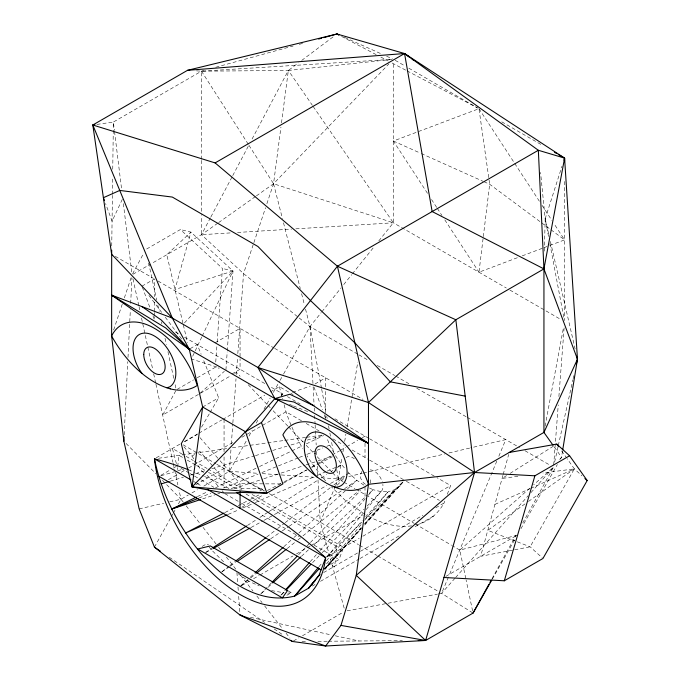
<?xml version="1.0" encoding="UTF-8"?>
<svg xmlns="http://www.w3.org/2000/svg" width="680" height="680" viewBox="0 0 680 680"><rect width="100%" height="100%" fill="white"/><g stroke="black" fill="none" stroke-linecap="round" stroke-linejoin="round"><path stroke-width="0.51" stroke-dasharray="3.4 2.55" d="M111.741 245.981L112.412 195.373M112.43 194.344L112.659 176.605M112.752 169.26L113.381 122.052L201.484 71.179L203.524 70.618M544.383 251.132L545.182 218.748L540.549 172.397M124.177 434.826L127.789 361.692M128.001 357.45L130.356 309.757M130.67 303.39L131.92 277.958M215.747 362.032L216.877 346.264M217.175 342.057L222.436 268.438L180.387 229.542L145.681 249.577M225.922 369.877L227.197 352.002M227.273 350.948L232.985 271.023L190.935 232.126L180.387 229.542M203.83 486.072L229.398 471.317L230.979 449.225M231.353 443.972L232.781 423.988M232.857 422.934L236.011 378.769M236.317 374.561L237.516 357.74M237.822 353.532L243.533 273.606L253.538 243.652M553.673 465.077L558.246 404.966M558.892 396.525L564.188 326.918M176.596 475.804L176.843 473.756M177.327 469.667L177.573 467.627M177.692 466.599L179.027 455.353L183.625 458.006M517.352 257.72L478.975 272.212L483.183 237.668M483.31 236.614L489.677 184.271L478.975 108.689L417.962 131.733M266.883 203.711L273.547 183.736L280.942 127.1M281.495 122.91L288.346 70.465L298.401 62.917M562.547 450.942L561.527 457.198L560.49 459.034M335.623 485.681L338.462 478.958L342.082 457.062M342.95 451.843L343.978 445.587M344.666 441.422L345.874 434.12M347.08 426.819L357.765 362.176M545.096 426.207L563.626 326.817M554.65 462.052L558.076 446.624M558.297 445.596L572.9 379.772M573.13 378.743L573.818 375.657M502.911 475.422L480.624 556.317L513.621 549.984M503.183 474.427L508.691 454.452M548.513 236.419L545.182 218.748L562.003 166.201M113.645 329.987L122.357 303.883M124.372 297.865L131.41 276.786M253.878 242.65L265.548 207.706M325.55 567.315L339.023 559.538L343.629 547.323L250.733 493.688M416.678 524.832A124.406 71.825 60 0 0 444.023 503.047L444.754 501.109M447.321 494.3L450.619 485.554L436.951 477.675M496.8 461.125L448.868 576.062M498.831 456.238L505.741 439.612L470.628 447.865M344.165 608.124L320.221 522.197L335.223 486.642M448.46 577.023L441.575 593.36L438.456 593.929M122.29 199.359L112.072 221.196L105.57 203.575M201.773 337.017L191.369 359.014L218.017 367.396M202.224 336.056L232.985 271.023L222.436 268.438M210.418 217.812L201.484 234.71L151.257 263.704M210.91 216.877L232.254 176.519M232.755 175.576L248.633 145.545M252.11 138.975L288.346 70.465L392.309 59.372M132.583 273.844L143.667 253.308M175.755 390.804L162.656 415.072L199.563 393.771M492.014 578.706L516.103 535.024M522.759 522.946L553.512 467.194L533.656 484.763M154.445 547.145L170.791 517.675M171.3 516.749L172.831 513.986M173.34 513.068L175.381 509.379M178.449 503.854L180.999 499.248L188.309 495.031M264.613 491.045L229.398 471.317L246.44 440.7M249.025 436.058L252.127 430.491M256.258 423.07L257.805 420.291M264.01 409.156L270.207 398.021M273.309 392.462L279.505 381.327M280.024 380.4L283.118 374.833M283.637 373.906L309.986 326.596L321.232 312.587M492.312 579.156L515.211 538.815M520.931 528.726L557.37 464.534M201.526 427.159L209.559 413.389M210.094 412.471L218.654 397.791L203.082 359.074M281.605 395.666L282.863 393.983L270.113 386.623M364.65 525.028L403.3 481.839M321.895 311.763L341.088 287.87M343.731 284.572L351.671 274.686M352.333 273.861L373.507 247.503M378.802 240.907L393.363 222.785L393.363 62.441M559.683 459.502L561.527 457.198L553.648 446.088M318.928 566.729L322.303 562.649M327.029 556.937L362.772 513.689M366.146 509.609L380.987 491.657A12.461 7.191 60 0 0 382.849 484.321M324.776 568.565L361.938 523.558M364.642 520.285L388.288 491.64L394.791 489.677L400.256 485.835M280.823 595.281L285.022 590.486M310.199 561.697L316.489 554.498M319.991 550.502L365.44 498.517M368.237 495.32L373.133 489.719L380.987 491.657L388.288 491.64L365.755 516.774M324.555 569.933L361.411 527.816M364.888 523.846L394.791 489.677L364.642 523.727M361.139 527.68L324.683 568.854L361.437 528.105M454.945 578.281L441.575 593.36L473.05 613.088L466.106 580.057M455.651 577.49L528.164 495.754M530.978 492.583L553.512 467.194M326.332 560.762L362.236 520.702M326.519 563.847L333.344 556.265M364.973 524.187L403.104 481.814M324.768 568.922L361.089 528.946M256.394 195.874L273.547 183.736L388.951 63.843M271.328 582.998L260.262 594.465L264.971 590.172M298.613 554.71L309.68 543.244M310.42 542.479L360.578 490.484M281.707 594.668L285.379 590.852M312.596 562.615L319.209 555.755M322.15 552.696L364.072 509.21M367.013 506.158L380.987 491.657M337.229 485.146L345.338 476.935M326.425 556.954L361.76 522.24M365.508 518.56L403.01 481.712M268.082 587.282L271.975 583.669M301.546 556.206L308.55 549.703M313.999 544.646L365.355 496.944M369.249 493.331L373.133 489.719L369.521 488.019M240.839 585.794L249.466 577.957M250.249 577.244L254.167 573.682M283.959 546.601L293.369 538.05M294.151 537.336L298.07 533.774M298.851 533.06L346.681 489.591M347.463 488.877L356.873 480.327L364.191 485.341M200.337 393.065L224.366 371.28M529.686 488.274L459.816 550.12L465.894 579.02M240.881 585.846L249.985 578.51M250.809 577.847L255.774 573.852M287.224 548.531L294.67 542.538M297.976 539.869L302.115 536.537M302.94 535.874L359.21 490.569M222.267 571.446L228.981 566.244M229.823 565.59L234.855 561.688M266.755 536.962L276.828 529.159M277.67 528.505L284.385 523.303M285.226 522.648L333.072 485.562M333.905 484.908L344.82 476.45M301.75 60.401L333.591 36.516M525.011 503.914L487.781 530.349L530.119 546.813L542.189 557.795M528.471 501.458L574.362 468.868L581.902 475.737M217.787 223.176L201.484 234.71L243.533 273.606L298.358 317.322M218.645 222.573L255.535 196.477M221.468 572.152L229.381 566.788M230.256 566.193L235.535 562.615M270.708 538.764L281.256 531.607M282.132 531.012L288.286 526.838M289.17 526.244L343.68 489.277M344.565 488.673L356.873 480.327L349.019 473.204A11.458 6.613 60 0 1 347.548 471.248M205.641 552.347L211.862 548.335M247.444 525.436L256.334 519.715M259.896 517.42L267.894 512.269M268.787 511.7L317.704 480.216M321.257 477.921L326.596 474.487M331.041 471.623L332.826 470.483M337.272 467.619L341.717 464.754L345.032 468.596M506.566 475.609L502.087 478.423L519.894 476.068M510.153 473.356L554.973 445.213M132.991 274.252L150.348 264.231M141.976 286.161L154.445 278.962L154.445 296.777M190.145 348.661L197.251 344.556L201.144 354.238M215.118 342.788L240.057 328.389L240.057 357.74M177.174 389.342L193.545 379.899M197.183 377.791L215.373 367.293L219.206 368.228M232.058 373.889L240.057 369.274L240.057 358.785M200.464 393.244L231.064 375.581M234.668 373.499L236.47 372.462L240.133 376.295M202.657 407.031L218.654 397.791M156.238 457.802L180.633 443.717M184.288 441.609L198.007 433.687M198.917 433.16L221.782 419.959M222.7 419.433L264.758 395.148M270.249 391.977L279.387 386.699L293.054 394.587M184.807 441.677L197.251 434.495M281.087 395.012L282.863 393.983M314.984 383.988L325.669 377.817L325.669 387.251M183.931 446.802L191.956 456.042L194.624 454.504M198.178 452.446L199.954 451.427L221.357 476.042M160.845 475.337L169.821 470.152M173.417 468.078L177.012 466.004M168.385 479.706L177.573 474.402M181.245 472.277L184.926 470.16M188.598 468.035L232.696 442.578M241.884 437.274L285.982 411.808L301.606 420.826M195.738 484.798L224.06 468.443M191.964 492.923L197.438 489.762M231.175 488.869L240.057 483.735L281.817 483.922M240.983 489.43L242.76 488.401L263.143 488.487M259.726 491.062L264.163 488.495M241.85 507.229L249.934 502.562M253.529 500.488L263.5 494.734M283.62 483.114L306.484 469.914M311.967 466.752L331.168 455.66M332.087 455.133L339.397 450.908M340.315 450.381L345.797 447.219M346.715 446.692L357.688 440.351M362.262 437.716L365.007 436.127L365.007 439.169M202.198 546.397L206.669 543.821L208.496 544.875M241.842 585.48L248.999 581.349L259.199 585.913M253.564 578.706L259.046 575.543M259.964 575.016L292.842 556.036M296.497 553.919L306.544 548.123M307.462 547.596L310.199 546.014M311.108 545.487L363.179 515.423M327.462 556.656L359.176 538.347M362.831 536.24L450.619 485.554M323.672 572.534L359.499 551.854M360.417 551.318L422.892 515.253M435.752 507.824L444.023 503.047M286.858 595.272L291.329 592.696L287.572 590.52M312.231 586.083L314.993 584.494M320.501 581.307L359.091 559.037M360.009 558.501L400.435 535.16M415.131 526.677L433.508 516.069M293.445 640.968L298.868 637.84M302.49 635.749L343.213 612.238M445.791 576.419L516.375 535.67M205.776 552.585L212.245 548.998M251.065 527.493L263.075 520.829M264.001 520.319L326.842 485.494M330.539 483.446L349.019 473.204M225.02 512.516L234.439 507.629M238.204 505.673L249.509 499.8M250.452 499.315L258.927 494.912M267.401 490.51L283.416 482.196M284.359 481.704L306.96 469.965M311.67 467.517L318.265 464.091M319.209 463.607L332.392 456.756M197.37 496.613L207.885 491.521M215.534 487.823L258.561 467.007M259.522 466.539L274.813 459.136M275.774 458.677L302.549 445.723M306.374 443.87L323.578 435.548M494.929 504.381L529.805 488.792M530.774 488.359L574.362 468.868L567.077 458.617M228.166 514.394L238.841 509.728M242.726 508.028L251.455 504.212M255.34 502.52L313.574 477.062M317.458 475.363L326.188 471.546M327.156 471.121L336.863 466.879M337.832 466.454L341.717 464.754L335.223 455.285L329.749 445.128L326.655 437.487M199.061 497.981L210.851 493.212M223.626 488.044L258.017 474.138M261.953 472.549L298.308 457.844M299.285 457.444L306.17 454.665M307.148 454.265L315.996 450.687M316.974 450.296L322.873 447.908M326.8 446.318L329.749 445.128M427.49 193.324L393.363 141.023L416.976 132.099M522.274 255.858L542.938 248.055M543.923 247.681L548.845 245.828M549.831 245.454L564.587 239.878L554.174 223.924M292.561 392.334L310.25 386.061M202.682 498.873L216.733 494.25M217.736 493.918L219.75 493.255M233.809 488.639L262.922 479.06M263.925 478.728L279.99 473.45M281.001 473.118L305.099 465.196M306.102 464.865L317.144 461.236M318.147 460.904L331.202 456.612M161.016 475.779L173.825 471.937M177.76 470.756L182.691 469.276M170.17 481.21L183.37 477.25M190.476 475.116L194.54 473.9M195.551 473.594L205.708 470.552M211.794 468.724L254.43 455.931M255.45 455.634L271.694 450.755M272.705 450.458L286.918 446.19M290.981 444.975L303.161 441.32M307.224 440.104L323.468 435.225M215.738 67.269L293.148 46.019M299.26 44.345L303.339 43.222M517.293 535.143L459.816 550.12L452.514 545.836M321.521 477.768L338.462 478.958L344.658 477.496M348.789 476.527L362.21 473.365M363.248 473.127L444.822 453.942M448.944 452.965L469.6 448.112M139.154 508.878L163.65 503.242M169.779 501.831L180.999 499.248L183.6 502.562M514.649 549.78L530.119 546.813L574.362 468.868L542.938 473.025M347.098 610.81L437.418 594.125M96.925 124.406L113.381 122.052L114.401 130.416M287.844 593.189L291.329 592.696M158.542 458.26L227.154 448.545M232.381 447.805L283.645 440.546M284.69 440.394L305.618 437.435M306.663 437.283L322.354 435.064M196.503 70.873L201.484 71.179L392.3 59.322M230.103 232.925L201.484 234.71L201.484 215.594M237.524 232.466L291.593 229.109M295.834 228.846L393.363 222.785L506.294 287.988M201.484 159.316L201.484 71.179L288.346 70.465L312.35 105.281M302.039 641.418L307.326 641.376M317.883 641.299L327.394 641.223M328.449 641.215L402.381 640.654M229.398 471.317L257.983 473.314M262.225 473.612L280.228 474.869M281.282 474.946L314.109 477.25M271.55 590.606L283.892 592.773M250.401 617.329L331.135 634.899M335.274 635.8L359.074 640.985M248.956 145.325L273.547 183.736L393.363 222.785L312.945 106.148M289.519 404.396L292.451 405.56M293.428 405.943L308.082 411.74M344.599 37.425L381.888 54.12M386.665 56.261L392.402 58.828M393.363 141.023L420.333 153.127M421.294 153.561L482.936 181.245M483.905 181.679L489.677 184.271L540.753 222.181M341.615 36.456L376.193 54.638M380.859 57.094L388.339 61.022M392.079 62.993L406.087 70.363M407.023 70.856L478.04 108.197M269.246 493.637L320.221 522.197L358.538 544.663M395.182 60.307L405.203 66.096M408.841 68.195L477.156 107.635M501.746 121.831L541.815 144.968M509.94 290.088L560.94 319.541M299.183 317.985L309.986 326.596L358.062 354.356M358.972 354.875L369.061 360.706M377.315 365.466L394.749 375.53M395.666 376.057L409.42 384.004M416.763 388.238L466.293 416.84M467.211 417.367L519.52 447.567M525.028 450.746L549.831 465.069M115.277 256.351L153.527 278.435M158.083 281.061L273.751 347.846M274.669 348.373L363.01 399.381M334.951 418.778L368.645 438.235M369.554 438.762L436.041 477.147M175.389 331.933L179.035 334.041M184.501 337.195L265.557 383.996M287.419 396.618L300.169 403.979M306.195 423.478L319.065 430.907M332.843 438.863L342.95 444.703M352.138 450.007L368.679 459.552M369.597 460.079L404.515 480.241M406.351 481.304L439.425 500.395M183.081 444.779L215.866 463.709M216.775 464.236L263.228 491.054M182.418 454.257L172.406 448.469L176.494 464.049M186.065 456.356L193.35 460.564M194.259 461.091L207.009 468.452M207.927 468.979L243.449 489.481M187.297 460.131L195.559 464.899M196.477 465.435L207.502 471.792M208.42 472.328L238.731 489.821M246.075 494.062L337 546.558L334.569 567.01L329.264 563.95M181.067 468.341L189.117 472.991M190.034 473.526L193.715 475.643M194.633 476.179L200.141 479.358M201.059 479.885L213.919 487.313M224.944 493.68L240.558 502.69M241.485 503.225L299.353 536.639M314.058 545.122L339.023 559.538M193.605 481.448L196.341 483.029M197.251 483.556L201.798 486.183M332.596 472.821L338.462 478.958L343.026 481.627M343.935 482.162L354.892 488.588M355.801 489.124L414.197 523.362M415.106 523.898L451.605 545.3M359.457 545.198L376.788 555.365M377.697 555.9L438.838 591.753M169.303 557.294L264.571 622.387M274.185 628.949L282.923 634.924M365.007 514.369L345.534 500.616L331.373 486.752M237.992 573.571L248.999 581.349M541.603 222.819L550.12 229.134M550.97 229.772L564.587 239.878M203.745 472.668L201.339 470.671L196.375 462.927M206.95 475.329L213.358 480.658L219.385 487.585M223.609 561.79L211.03 549.474L207.918 545.437M126.089 443.445L155.771 473.612M162.452 480.403L180.999 499.248L178.993 490.017M248.208 384.719L267.282 404.642M268.022 405.407L270.224 407.702M273.156 410.771L287.835 426.088M288.567 426.853L303.246 442.179M306.178 445.247L313.514 452.906M317.186 456.739L331.857 472.056M200.013 437.673L219.343 459.91M220.031 460.708L240.057 483.735L240.057 489.719M222.054 490.662L224.06 492.975M186.192 505.869L199.809 523.235M203.048 527.365L216.019 543.906M218.611 547.213L220.558 549.695M226.398 557.141L236.768 570.375M240.66 575.331L252.986 591.048M256.87 596.012L262.063 602.625M264.656 605.931L282.812 629.085M286.05 633.225L289.944 638.188M148.911 295.4L162.146 313.047M165.299 317.245L181.688 339.091M561.62 450.925L566.474 457.759M478.975 108.689L539.716 201.764M542.028 205.309L551.862 220.379M431.536 199.529L436.747 207.502M437.325 208.394L441.949 215.483M444.848 219.912L478.975 272.212M201.484 71.179L248.387 144.432M191.956 456.042L194.166 459.485M313.93 386.997L322.371 409.785M324.199 414.74L325.303 417.707M142.341 287.147L150.042 307.955M152.975 315.877L154.445 319.838L154.445 316.701M279.387 386.699L282.557 398.752M284.138 404.778L285.982 411.808A124.406 71.825 60 0 0 302.812 448.723M273.547 183.736L282.464 218.679M283.509 222.793L300.288 288.567M301.597 293.709L304.478 305.014M305.524 309.12L309.986 326.596L321.495 388.161M182.929 323.229L166.779 254.745L190.935 232.126L174.981 289.501L232.985 271.023L183.175 324.258L187.51 342.652M545.182 218.748L549.219 236.308M550.409 241.468L575.093 348.874M148.606 262.981L156.697 300.126M157.828 305.277L159.171 311.474M161.423 321.784L161.874 323.85M165.019 338.291L166.37 344.479M167.943 351.704L173.791 378.522M175.134 384.71L176.035 388.841M132.982 278.902L138.822 305.728M139.052 306.756L139.723 309.85M141.525 318.104L152.762 369.682M153.663 373.813L155.686 383.095M155.916 384.124L172.95 462.298M173.17 463.318L174.513 469.481M174.743 470.509L177.871 484.883M549.89 243.695L564 318.521M321.691 389.207L325.983 412.165M326.757 416.339L327.148 418.429M328.517 425.731L329.103 428.859M329.885 433.041L330.463 436.169M331.636 442.425L333.591 452.863M336.71 469.565L338.462 478.958M114.529 131.461L121.703 190.043M123.369 203.643L131.954 273.734M236.921 572.45L237.685 582.845M237.992 587.01L238.298 591.167M238.68 596.36L239.98 614.04M309.986 326.596L313.08 385.798M313.14 386.861L314.185 406.946M314.245 408.008L314.406 411.179M314.627 415.403L315.07 423.861M315.129 424.923L316.183 445.009M316.514 451.358L316.736 455.583M317.288 466.157L317.781 475.668M318.002 479.901L320.221 522.197M564.587 181.475L564.587 320.577M365.007 443.233L365.007 457.427M365.007 486.956L365.007 498.55M325.669 391.442L325.669 414.502M325.669 415.556L325.669 418.701M224.06 419.381L224.06 451.741M224.06 456.96L224.06 487.858M201.484 160.378L201.484 214.531M154.445 302.022L154.445 311.457M154.445 312.502L154.445 315.648M188.275 469.71A449.59 259.573 60 0 1 194.939 472.37M196.851 473.169A449.59 259.573 60 0 1 203.532 476.051M204.493 476.476A449.59 259.573 60 0 1 229.22 488.665M411.578 525.852A124.406 71.825 60 0 1 365.933 514.904M325.686 480.956A124.406 71.825 60 0 1 307.071 455.787M346.111 457.674A11.458 6.613 60 0 1 354.365 458.787M361.879 471.325A6.349 3.663 60 0 1 360.4 473.756A7.369 4.258 60 0 0 365.415 484.321M370.328 483.14A7.369 4.258 60 0 0 370.43 479.544A6.706 3.876 60 0 1 369.682 478.55M370.115 469.94A6.706 3.876 60 0 1 370.906 469.923A12.461 7.191 60 0 1 382.271 481.856"/><path stroke-width="1.02" d="M111.69 250.112L111.631 336.005L123.862 441.184L139.154 508.878L154.445 547.145L240.057 615.077L292.536 641.495L325.669 646L425.612 640.475L473.05 613.088L491.793 580.074M123.862 441.184L124.075 436.942M278.451 399.857L261.46 422.51L282.863 483.922L266.875 493.153L239.683 492.396L234.77 493.017L224.06 492.975L192.083 486.906L202.657 407.031L189.252 349.171L172.312 318.07L92.811 125.001L187.535 70.312L336.949 34L404.558 53.533L564.587 158.117L577.465 359.201L562.717 449.905M172.312 318.07L111.631 295.128L189.252 349.171L274.865 398.599L368.475 443.411L257.924 367.498L172.312 318.07L111.631 254.244L92.811 125.001L215.118 162.911L337.425 266.228L368.475 402.534L368.475 484.296L356.243 575.348L340.96 625.396L325.669 646L240.057 615.077L242.123 615.527M558.212 154.436L564.587 158.117L543.94 268.898L543.94 432.421L553.035 445.238M576.325 364.344L577.465 359.201L576.988 357.136M279.752 400.537L274.865 398.599L257.924 367.498L337.425 266.228L455.838 319.762L474.538 472.489L425.612 640.475L418.217 640.534M504.313 580.788L534.888 475.796L569.593 455.762L587.188 480.539L542.946 558.484L504.313 580.788L443.963 577.481M563.941 160.14L564.587 158.117L538.339 150.272L404.558 53.533L187.535 70.312M473.05 613.088L488.937 584.281M489.965 582.42L490.986 580.558M318.257 567.545L294.644 596.096C258.476 605.226 225.258 579.615 202.088 554.634C178.636 527.212 161.636 494.284 154.445 458.838A449.59 259.573 60 0 1 188.275 469.71M320.042 574.294L308.558 588.208L294.644 596.096L319.286 568.608M285.719 589.688L309.493 562.496M315.512 580.261L308.558 588.208L319.073 575.187L325.669 557.693A449.59 259.573 60 0 0 236.445 492.643M192.083 486.906L266.875 493.153L245.472 431.74L202.657 407.031L181.254 443.725L192.083 486.906L245.472 431.74L274.865 398.599L289.799 394.255L313.2 405.458M272.06 582.233L297.143 556.24M286.118 590.087L311.125 564.145M257.924 367.498L368.475 402.534L455.838 319.762L543.94 268.898L538.339 150.272L337.425 266.228M272.756 582.947L300.764 556.928M254.949 572.968L283.177 547.315M215.118 162.911L404.558 53.533L432.14 211.54L543.94 268.898L577.465 359.201L543.94 432.421L474.538 472.489L356.243 575.348L425.612 640.475L340.96 625.396M256.606 573.181L286.39 549.193M235.697 561.042L265.914 537.616M237.294 561.425L269.824 539.359M212.755 547.765L246.551 526.014M245.472 431.74L261.46 422.51M213.171 548.488L250.138 528.003M224.077 513.009L185.462 533.06L227.197 514.819M200.668 499.528L171.555 509.108L196.409 497.08M171.555 509.108L198.084 498.372M166.957 387.745L169.575 386.937A30.268 17.476 60 0 0 169.575 351.985A30.268 17.476 60 0 0 139.306 334.509A30.268 17.476 60 0 0 139.306 369.461L141.924 373.295M161.041 483.947L169.158 481.508M318.614 39.032L321.666 38.191M323.705 37.638L336.949 34L338.861 34.858M509.235 452.455L556.767 444.091L569.593 455.762M92.811 125.001L94.868 124.704M368.475 484.296A66.886 38.615 60 0 0 325.669 428.196A66.886 38.615 60 0 0 282.863 434.868A78.642 45.398 60 0 0 309.613 470.806C318.852 479.145 329.528 486.285 341.725 489.345A78.642 45.398 60 0 0 368.475 484.296L474.538 472.489L534.888 475.796M334.245 486.948L336.37 487.16A30.268 17.476 60 0 0 342.065 453.16A30.268 17.476 60 0 0 309.273 434.231A30.268 17.476 60 0 0 314.968 474.802L317.093 477.054M274.865 398.599L294.032 402.033L368.475 443.411L363.919 440.785M465.188 396.125L390.311 381.837L354.892 342.899L310.488 300.543L257.924 246.492L172.312 197.064L119.756 190.434L103.403 197.702L104.482 200.634M336.949 34L338.819 34.986M554.565 152.328L556.393 153.382M115.277 297.228L111.631 295.128L165.614 327.887L189.252 349.171L187.994 347.488M190.876 479.876L154.445 458.838A122.213 70.559 60 0 0 240.057 594.49A122.213 70.559 60 0 0 325.669 557.693L207.264 489.337M159.043 476.374L321.062 569.908M368.475 402.534L474.538 472.489M154.445 547.145L160.556 551.327M290.785 640.296L292.536 641.495M141.976 306.603L161.381 320.11L189.252 349.171L185.206 345.763M404.558 53.533L409.632 57.298M412.165 59.177L413.856 60.435M584.919 478.482L587.188 480.539M556.767 444.091L558.586 446.658M564.587 158.117L564.587 161.305M240.057 491.716L240.057 508.266M287.572 590.52L282.387 597.856L197.727 548.981L210.324 545.929L287.572 590.52M170.255 388.858C158.329 385.602 147.823 378.7 138.635 370.6A82.713 47.753 60 0 1 111.631 336.005A66.028 38.123 60 0 1 154.445 328.329A66.028 38.123 60 0 1 197.251 385.441A82.713 47.753 60 0 1 170.255 388.858M143.744 354.543A15.138 8.738 60 0 0 159.792 374.519A15.138 8.738 60 0 0 159.792 353.107A15.138 8.738 60 0 0 143.744 354.543M314.968 453.398A15.138 8.738 60 0 0 331.024 473.373A15.138 8.738 60 0 0 331.024 451.971A15.138 8.738 60 0 0 314.968 453.398"/></g></svg>
